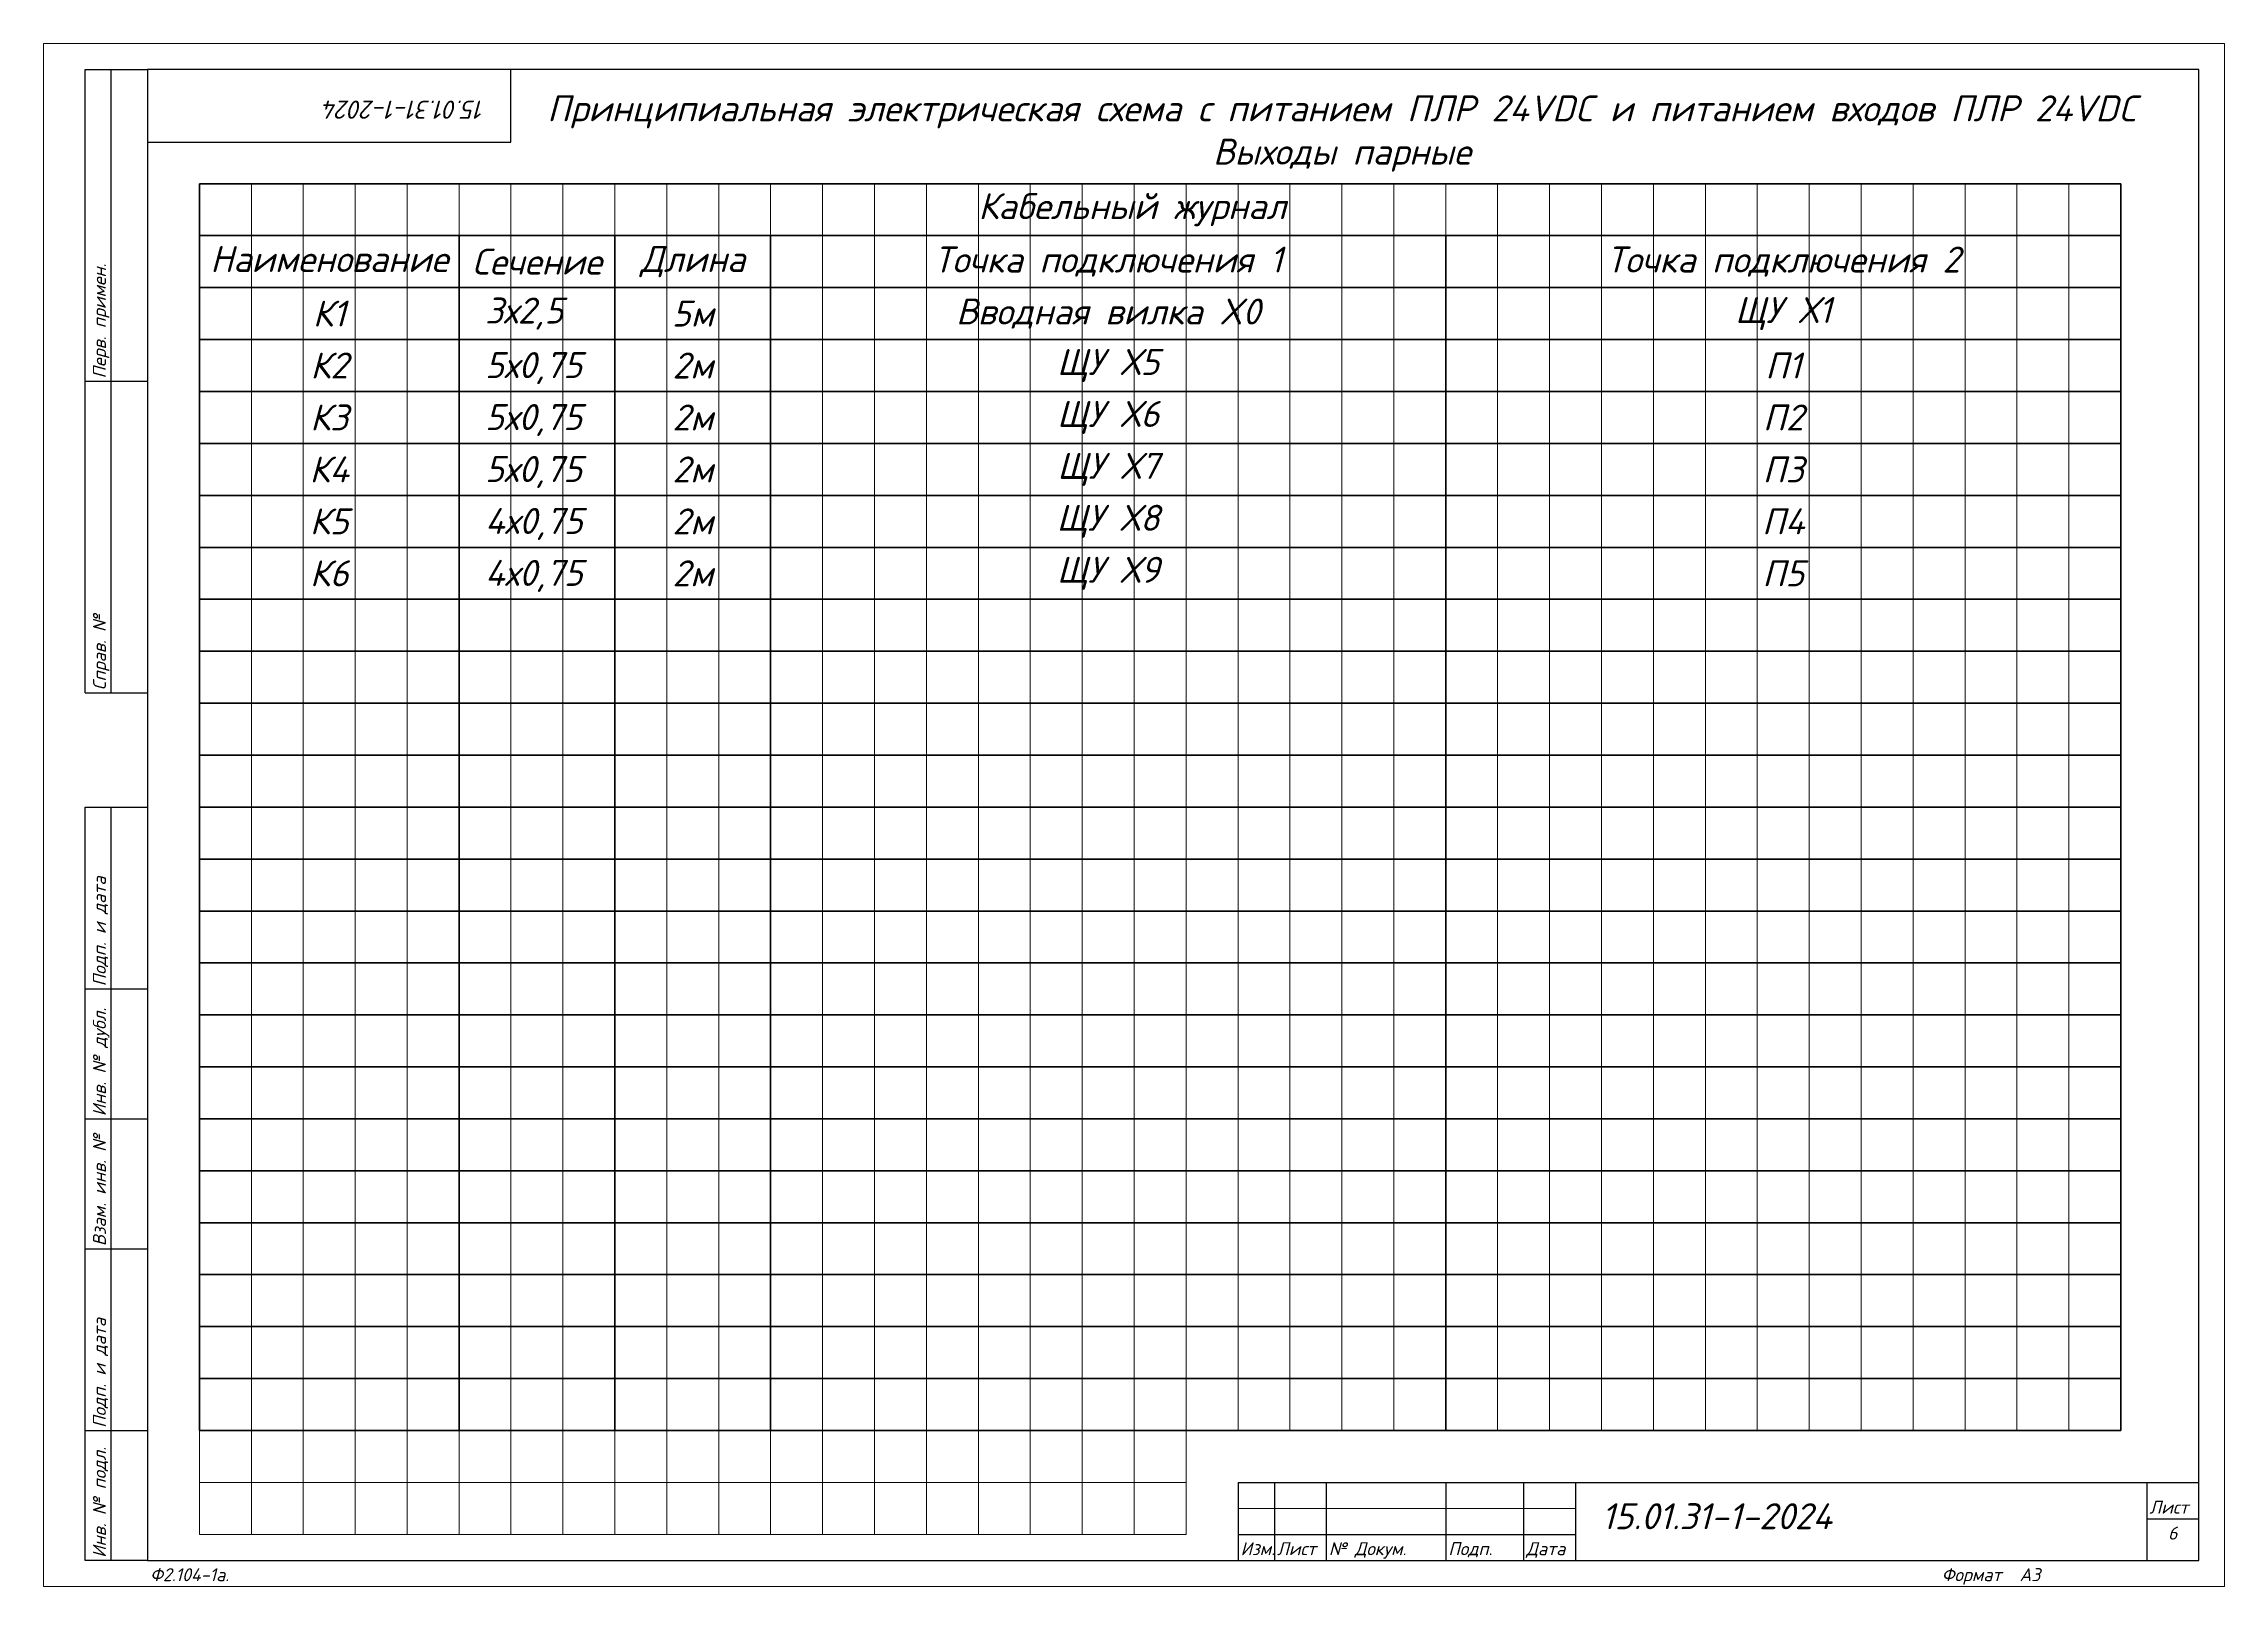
# Paper-space layout 'Эл6 (2)' of a CAD drawing. Header units: millimetres. Extents: x 0 to 420, y 0 to 297.
# The model-space entities are those that its viewports show. They can reach past a viewport. Long polylines and large blocks are cut down to what shows.
import ezdxf
from ezdxf.enums import TextEntityAlignment as Align

# ---------------------------------------------------------------- set-up
doc = ezdxf.new("R2010")
doc.units = ezdxf.units.MM
doc.layers.add('4', color=4, linetype='Continuous', lineweight=15)
doc.layers.add('Основная', color=7, linetype='Continuous', lineweight=30)
doc.layers.add('Привязки', color=2, linetype='Continuous', lineweight=0, plot=False, transparency=0.8)
doc.layers.add('рамка', color=253, linetype='Continuous', lineweight=5, transparency=0.8)
doc.styles.add('текст', font='isocpeui.ttf')

# ---------------------------------------------------------------- blocks, each defined once
blk = doc.blocks.new('*U110')
for p, q in [((8, 232), (8, 292)), ((8, 292), (20, 292)), ((13, 232), (13, 292)), ((90, 292), (90, 292)), ((90, 292), (90, 292)), ((90, 278), (90, 292)), ((90, 292), (90, 292)), ((90, 292), (90, 292)), ((90, 292), (90, 292)), ((20, 278), (90, 278)), ((8, 232), (20, 232)), ((8, 172), (8, 232)), ((13, 172), (13, 232)), ((8, 172), (20, 172)), ((8, 115), (8, 150)), ((8, 150), (20, 150)), ((13, 115), (13, 150)), ((8, 90), (8, 115)), ((8, 115), (20, 115)), ((13, 90), (13, 115)), ((8, 65), (8, 90)), ((8, 90), (20, 90)), ((13, 65), (13, 90)), ((8, 30), (8, 65)), ((8, 65), (20, 65)), ((13, 30), (13, 65)), ((8, 5), (8, 30)), ((8, 30), (20, 30)), ((13, 5), (13, 30)), ((230, 20), (415, 20)), ((230, 20), (230, 5)), ((237, 20), (237, 5)), ((247, 20), (247, 5)), ((270, 20), (270, 5)), ((285, 20), (285, 5)), ((295, 20), (295, 5)), ((405, 20), (405, 5)), ((415, 20), (415, 20)), ((415, 20), (415, 20)), ((405, 13), (415, 13)), ((230, 10), (295, 10)), ((20, 5), (8, 5)), ((230, 5), (295, 5)), ((415, 5), (415, 5)), ((415, 5), (415, 5)), ((415, 5), (415, 5)), ((415, 5), (415, 5)), ((415, 5), (415, 5)), ((415, 5), (415, 5)), ((415, 5), (415, 5))]:
    blk.add_line(p, q)
blk.add_lwpolyline([(20, 5), (415, 5), (415, 292), (20, 292)], close=True)
at = {"layer": '4'}
for p, q in [((230, 15), (295, 15)), ((415, 5), (415, 5)), ((415, 5), (415, 5)), ((415, 5), (415, 5)), ((415, 5), (415, 5)), ((415, 5), (415, 5)), ((415, 5), (415, 5)), ((415, 5), (415, 5)), ((415, 5), (415, 5)), ((415, 5), (415, 5))]:
    blk.add_line(p, q, dxfattribs=at)
at = {"layer": 'Привязки'}
blk.add_lwpolyline([(0, 0), (420, 0), (420, 297), (0, 297)], close=True, dxfattribs=at)
at = {"layer": 'рамка'}
blk.add_lwpolyline([(0, 297), (420, 297), (420, 0), (0, 0)], close=True, dxfattribs=at)
at = {"style": 'текст'}
for s, p in [('Перв. примен.', (12, 232.5)), ('Справ. №', (12, 172.5)), ('Подп. и дата', (12, 115.5)), ('Инв. № дубл.', (12, 90.5)), ('Взам. инв. №', (12, 65.5)), ('Подп. и дата', (12, 30.5)), ('Инв. № подл.', (12, 5.5))]:
    blk.add_text(s, height=2.5, rotation=90, dxfattribs=at).set_placement(p)
for s, height, p in [('Лист', 2.5, (405.5, 14)), ('Изм.', 2.5, (230.5, 6)), ('Лист', 2.5, (237.5, 6)), ('№ Докум.', 2.5, (247.5, 6)), ('Подп.', 2.5, (270.5, 6)), ('Дата', 2.5, (285.5, 6)), ('Ф2.104-1.', 0.005, (20, 4.99)), ('Разраб.', 0.0000135, (415, 5)), ('Пров.', 0.0000135, (415, 5)), ('Т.контр.', 0.0000135, (415, 5)), ('Н.контр.', 0.0000135, (415, 5)), ('Утв.', 0.0000135, (415, 5)), ('Лит.', 0.0000135, (415, 5)), ('Масса', 0.0000135, (415, 5)), ('Масштаб', 0.0000135, (415, 5)), ('Листов', 0.0000135, (415, 5)), ('Ф2.104-1а.', 2.5, (20.5, 1)), ('Формат', 2.5, (365.5, 1)), ('А3', 2.5, (380.5, 1)), ('А4', 0.025, (419.61, 0.01)), ('А2', 0.00833, (419.87, 0)), ('А1', 0.00625, (419.9, 0)), ('А0', 0.005, (419.92, 0))]:
    blk.add_text(s, height=height, dxfattribs=at).set_placement(p)
for tag, p, height in [('12', (90, 292), 0.00000373), ('13', (90, 292), 0.00000373), ('27', (90, 292), 0.00000522), ('29', (105, 249), 3.5), ('ИЗМ2', (230.5, 16), 2.5), ('ЛИСТИЗМ2', (237.5, 16), 2.5), ('№ДОКУМИЗМ2', (247.5, 16), 2.5), ('28', (415, 20), 0.0000438), ('ИЗМ1', (230.5, 11), 2.5), ('ЛИСТИЗМ1', (237.5, 11), 2.5), ('№ДОКУМИЗМ1', (247.5, 11), 2.5), ('ПОДПИЗМ1', (270.5, 11), 2.5), ('ДАТАИЗМ1', (285.5, 11), 2.5), ('ДАТАНКОНТР', (285.5, 11), 2.5), ('ОБОЗНАЧЕНИЕ', (300, 11), 5), ('ДАТАУТВ', (285.5, 6), 2.5), ('РАЗРАБ', (415, 5), 0.0000135), ('ЛИСТОВ', (415, 5), 0.0000135), ('ПРОВ', (415, 5), 0.0000135), ('ТКОНТР', (415, 5), 0.0000135), ('НКОНТР', (415, 5), 0.0000135), ('УТВ', (415, 5), 0.0000135), ('10', (415, 5), 0.0000135), ('11', (415, 5), 0.0000135), ('ПОДПИЗМ2', (415, 5), 0.0000135), ('ДАТАИЗМ2', (415, 5), 0.0000135), ('ИЗМ3', (415, 5), 0.0000135), ('ЛИСТИЗМ3', (415, 5), 0.0000135), ('№ДОКУМИЗМ3', (415, 5), 0.0000135), ('ПОДПИЗМ3', (415, 5), 0.0000135), ('ДАТАИЗМ3', (415, 5), 0.0000135), ('ИЗМ4', (415, 5), 0.0000135), ('ЛИСТИЗМ4', (415, 5), 0.0000135), ('№ДОКУМИЗМ4', (415, 5), 0.0000135), ('ПОДПИЗМ4', (415, 5), 0.0000135), ('ДАТАИЗМ4', (415, 5), 0.0000135), ('ДАТАРАЗРАБ', (415, 5), 0.0000135), ('ДАТАПРОВ', (415, 5), 0.0000135), ('ДАТАТКОНТР', (415, 5), 0.0000135)]:
    blk.add_attdef(tag, p, '', height=height, dxfattribs=at)
for tag, p, height, rotation in [('ОБОЗНАЧЕНИЕ-ВЕРХ', (85, 286), 3.5, 180), ('ПРИМЕНЯЕМОСТЬ', (19, 232.5), 2.5, 90), ('СПРАВ№', (19, 172.5), 2.5, 90), ('ДАТАУЧЁТАДУБЛ', (19, 115.5), 2.5, 90), ('ИНВ№ДУБЛ', (19, 90.5), 2.5, 90), ('ВЗАМИНВ№', (19, 65.5), 2.5, 90), ('ДАТАУЧЁТА', (19, 30.5), 2.5, 90), ('ИНВ№ПОДЛ', (19, 5.5), 2.5, 90)]:
    blk.add_attdef(tag, p, '', height=height, rotation=rotation, dxfattribs=at)
blk.add_attdef('30', text='', height=5, dxfattribs=at).set_placement((355, 34), align=Align.MIDDLE)
for tag, height, p in [('ЛИСТ', 2.5, (410, 9)), ('НАИМЕНОВАНИЕ1', 0.000027, (415, 5)), ('НАИМЕНОВАНИЕ2', 0.0000189, (415, 5)), ('НАИМЕНОВАНИЕ3', 0.0000189, (415, 5)), ('НАИМЕНОВАНИЕ4', 0.0000135, (415, 5)), ('МАССА', 0.0000189, (415, 5)), ('МАСШТАБ', 0.0000189, (415, 5)), ('МАТЕРИАЛ1', 0.0000135, (415, 5)), ('МАТЕРИАЛ2', 0.0000135, (415, 5)), ('МАТЕРИАЛ3', 0.0000135, (415, 5)), ('ПРЕДПРИЯТИЕ1', 0.0000189, (415, 5)), ('ПРЕДПРИЯТИЕ2', 0.0000189, (415, 5)), ('ПРЕДПРИЯТИЕ3', 0.0000189, (415, 5))]:
    blk.add_attdef(tag, text='', height=height, dxfattribs=at).set_placement(p, align=Align.CENTER)
for tag in ['ЛИТЕРА', 'ЛИТЕРА2', 'ЛИТЕРА3']:
    blk.add_attdef(tag, text='', height=0.0000135, dxfattribs=at).set_placement((415, 5), align=Align.RIGHT)
for tag in ['ИНДЕКС', 'ИНДЕКС2', 'ИНДЕКС3']:
    blk.add_attdef(tag, text='', height=0.0000135, dxfattribs=at).set_placement((415, 5), align=Align.TOP_LEFT)
blk = doc.blocks.new('*U109')
for p, q in [((8, 232), (8, 292)), ((8, 292), (20, 292)), ((13, 232), (13, 292)), ((90, 292), (90, 292)), ((90, 292), (90, 292)), ((90, 278), (90, 292)), ((90, 292), (90, 292)), ((90, 292), (90, 292)), ((90, 292), (90, 292)), ((20, 278), (90, 278)), ((8, 232), (20, 232)), ((8, 172), (8, 232)), ((13, 172), (13, 232)), ((8, 172), (20, 172)), ((8, 115), (8, 150)), ((8, 150), (20, 150)), ((13, 115), (13, 150)), ((8, 90), (8, 115)), ((8, 115), (20, 115)), ((13, 90), (13, 115)), ((8, 65), (8, 90)), ((8, 90), (20, 90)), ((13, 65), (13, 90)), ((8, 30), (8, 65)), ((8, 65), (20, 65)), ((13, 30), (13, 65)), ((230, 60), (415, 60)), ((230, 60), (230, 5)), ((237, 60), (237, 35)), ((247, 60), (247, 5)), ((270, 60), (270, 5)), ((285, 60), (285, 5)), ((295, 60), (295, 5)), ((415, 60), (415, 60)), ((415, 60), (415, 60)), ((295, 45), (415, 45)), ((365, 45), (365, 20)), ((380, 45), (380, 25)), ((397, 45), (397, 25)), ((230, 40), (295, 40)), ((365, 40), (415, 40)), ((230, 35), (295, 35)), ((8, 5), (8, 30)), ((8, 30), (20, 30)), ((13, 5), (13, 30)), ((365, 25), (415, 25)), ((385, 25), (385, 20)), ((295, 20), (415, 20)), ((365, 20), (365, 5)), ((20, 5), (8, 5))]:
    blk.add_line(p, q)
blk.add_lwpolyline([(20, 5), (415, 5), (415, 292), (20, 292)], close=True)
at = {"layer": '4'}
for p, q in [((230, 55), (295, 55)), ((230, 50), (295, 50)), ((230, 45), (295, 45)), ((370, 40), (370, 25)), ((375, 40), (375, 25)), ((230, 30), (295, 30)), ((230, 25), (295, 25)), ((230, 20), (295, 20)), ((230, 15), (295, 15)), ((230, 10), (295, 10))]:
    blk.add_line(p, q, dxfattribs=at)
at = {"layer": 'Привязки'}
blk.add_lwpolyline([(0, 0), (420, 0), (420, 297), (0, 297)], close=True, dxfattribs=at)
at = {"layer": 'рамка'}
blk.add_lwpolyline([(0, 297), (420, 297), (420, 0), (0, 0)], close=True, dxfattribs=at)
at = {"style": 'текст'}
for s, p in [('Перв. примен.', (12, 232.5)), ('Справ. №', (12, 172.5)), ('Подп. и дата', (12, 115.5)), ('Инв. № дубл.', (12, 90.5)), ('Взам. инв. №', (12, 65.5)), ('Подп. и дата', (12, 30.5)), ('Инв. № подл.', (12, 5.5))]:
    blk.add_text(s, height=2.5, rotation=90, dxfattribs=at).set_placement(p)
for s, height, p in [('Лит.', 2.5, (365.5, 41)), ('Масса', 2.5, (380.5, 41)), ('Масштаб', 2.5, (397.5, 41)), ('Изм.', 2.5, (230.5, 36)), ('Лист', 2.5, (237.5, 36)), ('№ Докум.', 2.5, (247.5, 36)), ('Подп.', 2.5, (270.5, 36)), ('Дата', 2.5, (285.5, 36)), ('Разраб.', 2.5, (230.5, 31)), ('Пров.', 2.5, (230.5, 26)), ('Т.контр.', 2.5, (230.5, 21)), ('Лист', 2.5, (365.5, 21)), ('Листов', 2.5, (385.5, 21)), ('Н.контр.', 2.5, (230.5, 11)), ('Утв.', 2.5, (230.5, 6)), ('Ф2.104-1а.', 0.005, (20, 4.99)), ('Ф2.104-1.', 2.5, (20.5, 1)), ('Формат', 2.5, (365.5, 1)), ('А3', 2.5, (380.5, 1)), ('А4', 0.025, (419.61, 0.01)), ('А2', 0.00833, (419.87, 0)), ('А1', 0.00625, (419.9, 0)), ('А0', 0.005, (419.92, 0))]:
    blk.add_text(s, height=height, dxfattribs=at).set_placement(p)
for tag, p, height in [('12', (90, 292), 0.00000373), ('13', (90, 292), 0.00000373), ('27', (90, 292), 0.00000522), ('29', (105, 279), 3.5), ('28', (415, 60), 0.0000438), ('ИЗМ4', (230.5, 56), 2.5), ('ЛИСТИЗМ4', (237.5, 56), 2.5), ('№ДОКУМИЗМ4', (247.5, 56), 2.5), ('ПОДПИЗМ4', (270.5, 56), 2.5), ('ДАТАИЗМ4', (285.5, 56), 2.5), ('ОБОЗНАЧЕНИЕ', (300, 51), 5), ('ИЗМ3', (230.5, 51), 2.5), ('ЛИСТИЗМ3', (237.5, 51), 2.5), ('№ДОКУМИЗМ3', (247.5, 51), 2.5), ('ПОДПИЗМ3', (270.5, 51), 2.5), ('ДАТАИЗМ3', (285.5, 51), 2.5), ('ИЗМ2', (230.5, 46), 2.5), ('ЛИСТИЗМ2', (237.5, 46), 2.5), ('№ДОКУМИЗМ2', (247.5, 46), 2.5), ('ПОДПИЗМ2', (270.5, 46), 2.5), ('ДАТАИЗМ2', (285.5, 46), 2.5), ('ИЗМ1', (230.5, 41), 2.5), ('ЛИСТИЗМ1', (237.5, 41), 2.5), ('№ДОКУМИЗМ1', (247.5, 41), 2.5), ('ПОДПИЗМ1', (270.5, 41), 2.5), ('ДАТАИЗМ1', (285.5, 41), 2.5), ('РАЗРАБ', (247.5, 31), 2.5), ('ДАТАРАЗРАБ', (285.5, 31), 2.5), ('ПРОВ', (247.5, 26), 2.5), ('ДАТАПРОВ', (285.5, 26), 2.5), ('ТКОНТР', (247.5, 21), 2.5), ('ДАТАТКОНТР', (285.5, 21), 2.5), ('ЛИСТОВ', (400.5, 21), 2.5), ('10', (230.5, 16), 2.5), ('11', (247.5, 16), 2.5), ('НКОНТР', (247.5, 11), 2.5), ('ДАТАНКОНТР', (285.5, 11), 2.5), ('УТВ', (247.5, 6), 2.5), ('ДАТАУТВ', (285.5, 6), 2.5)]:
    blk.add_attdef(tag, p, '', height=height, dxfattribs=at)
for tag, p, height, rotation in [('ОБОЗНАЧЕНИЕ-ВЕРХ', (85, 286), 3.5, 180), ('ПРИМЕНЯЕМОСТЬ', (19, 232.5), 2.5, 90), ('СПРАВ№', (19, 172.5), 2.5, 90), ('ДАТАУЧЁТАДУБЛ', (19, 115.5), 2.5, 90), ('ИНВ№ДУБЛ', (19, 90.5), 2.5, 90), ('ВЗАМИНВ№', (19, 65.5), 2.5, 90), ('ДАТАУЧЁТА', (19, 30.5), 2.5, 90), ('ИНВ№ПОДЛ', (19, 5.5), 2.5, 90)]:
    blk.add_attdef(tag, p, '', height=height, rotation=rotation, dxfattribs=at)
blk.add_attdef('30', text='', height=5, dxfattribs=at).set_placement((355, 64), align=Align.MIDDLE)
for tag, height, p in [('НАИМЕНОВАНИЕ1', 5, (330, 36)), ('НАИМЕНОВАНИЕ2', 3.5, (330, 31)), ('МАССА', 3.5, (388.5, 31)), ('МАСШТАБ', 3.5, (406, 31)), ('НАИМЕНОВАНИЕ3', 3.5, (330, 26)), ('НАИМЕНОВАНИЕ4', 2.5, (330, 21)), ('ЛИСТ', 2.5, (380.5, 21)), ('МАТЕРИАЛ1', 2.5, (330, 16)), ('ПРЕДПРИЯТИЕ1', 3.5, (390, 16)), ('МАТЕРИАЛ2', 2.5, (330, 11)), ('ПРЕДПРИЯТИЕ2', 3.5, (390, 11)), ('МАТЕРИАЛ3', 2.5, (330, 6)), ('ПРЕДПРИЯТИЕ3', 3.5, (390.02, 6))]:
    blk.add_attdef(tag, text='', height=height, dxfattribs=at).set_placement(p, align=Align.CENTER)
for tag, p in [('ЛИТЕРА', (367.5, 31)), ('ЛИТЕРА2', (372.5, 31)), ('ЛИТЕРА3', (377.5, 31))]:
    blk.add_attdef(tag, text='', height=2.5, dxfattribs=at).set_placement(p, align=Align.RIGHT)
for tag, p in [('ИНДЕКС', (367.5, 31)), ('ИНДЕКС2', (372.5, 31)), ('ИНДЕКС3', (377.5, 31))]:
    blk.add_attdef(tag, text='', height=2.5, dxfattribs=at).set_placement(p, align=Align.TOP_LEFT)

msp = doc.modelspace()

# ---------------------------------------------------------------- linework, layer by layer
at = {"layer": 'Основная'}
for p, q in [((10550, 570), (10920, 570)), ((10550, 560), (10550, 570)), ((10920, 570), (10920, 560)), ((10920, 560), (10550, 560)), ((10550, 560), (10550, 330)), ((10600, 560), (10600, 330)), ((10630, 560), (10630, 330)), ((10660, 560), (10660, 330)), ((10790, 560), (10790, 550)), ((10920, 330), (10920, 560)), ((10550, 550), (10920, 550)), ((10790, 550), (10790, 330)), ((10550, 540), (10920, 540)), ((10550, 530), (10920, 530)), ((10550, 520), (10920, 520)), ((10550, 510), (10920, 510)), ((10550, 500), (10920, 500)), ((10550, 490), (10920, 490)), ((10550, 480), (10920, 480)), ((10550, 470), (10920, 470)), ((10550, 460), (10920, 460)), ((10550, 450), (10920, 450)), ((10550, 440), (10920, 440)), ((10550, 430), (10920, 430)), ((10550, 420), (10920, 420)), ((10550, 410), (10920, 410)), ((10550, 400), (10920, 400)), ((10550, 390), (10920, 390)), ((10550, 380), (10920, 380)), ((10550, 370), (10920, 370)), ((10550, 360), (10920, 360)), ((10550, 350), (10920, 350)), ((10550, 340), (10920, 340)), ((10550, 330), (10920, 330))]:
    msp.add_line(p, q, dxfattribs=at)
at = {"layer": 'Привязки'}
for p, q in [((10550, 570), (10920, 570)), ((10550, 310), (10550, 570)), ((10560, 570), (10560, 310)), ((10570, 570), (10570, 310)), ((10580, 570), (10580, 310)), ((10590, 570), (10590, 310)), ((10600, 570), (10600, 310)), ((10610, 570), (10610, 310)), ((10620, 570), (10620, 310)), ((10630, 570), (10630, 310)), ((10640, 570), (10640, 310)), ((10650, 570), (10650, 310)), ((10660, 570), (10660, 310)), ((10670, 570), (10670, 310)), ((10680, 570), (10680, 310)), ((10690, 570), (10690, 310)), ((10700, 570), (10700, 310)), ((10710, 570), (10710, 310)), ((10720, 570), (10720, 310)), ((10730, 570), (10730, 310)), ((10740, 570), (10740, 330)), ((10750, 570), (10750, 330)), ((10760, 570), (10760, 330)), ((10770, 570), (10770, 330)), ((10780, 570), (10780, 330)), ((10790, 570), (10790, 330)), ((10800, 570), (10800, 330)), ((10810, 570), (10810, 330)), ((10820, 570), (10820, 330)), ((10830, 570), (10830, 330)), ((10840, 570), (10840, 330)), ((10850, 570), (10850, 330)), ((10860, 570), (10860, 330)), ((10870, 570), (10870, 330)), ((10880, 570), (10880, 330)), ((10890, 570), (10890, 330)), ((10900, 570), (10900, 330)), ((10910, 570), (10910, 330)), ((10920, 570), (10920, 330)), ((10550, 560), (10920, 560)), ((10550, 550), (10920, 550)), ((10550, 540), (10920, 540)), ((10550, 530), (10920, 530)), ((10550, 520), (10920, 520)), ((10550, 510), (10920, 510)), ((10550, 500), (10920, 500)), ((10550, 490), (10920, 490)), ((10550, 480), (10920, 480)), ((10550, 470), (10920, 470)), ((10550, 460), (10920, 460)), ((10550, 450), (10920, 450)), ((10550, 440), (10920, 440)), ((10550, 430), (10920, 430)), ((10550, 420), (10920, 420)), ((10550, 410), (10920, 410)), ((10550, 400), (10920, 400)), ((10550, 390), (10920, 390)), ((10550, 380), (10920, 380)), ((10550, 370), (10920, 370)), ((10550, 360), (10920, 360)), ((10550, 350), (10920, 350)), ((10550, 340), (10920, 340)), ((10550, 330), (10740, 330)), ((10920, 330), (10740, 330)), ((10740, 330), (10740, 310)), ((10550, 320), (10740, 320)), ((10740, 310), (10550, 310))]:
    msp.add_line(p, q, dxfattribs=at)

# ---------------------------------------------------------------- block references
ref = msp.add_blockref('*U110', (10100, 300))
ref.add_attrib('ОБОЗНАЧЕНИЕ', '15.01.31-1-2024', (10400, 311), dxfattribs={"height": 5, "style": 'текст'})
ref.add_attrib('ОБОЗНАЧЕНИЕ-ВЕРХ', '15.01.31-1-2024', (10185, 586), dxfattribs={"height": 3.5, "rotation": 180, "style": 'текст'})
ref.add_attrib('НАИМЕНОВАНИЕ1', 'Система', dxfattribs={"height": 0.0000189, "style": 'текст'}).set_placement((10514.99954, 305.00017), align=Align.CENTER)
ref.add_attrib('НАИМЕНОВАНИЕ2', 'автоматического управления', dxfattribs={"height": 0.0000189, "style": 'текст'}).set_placement((10514.99954, 305.00014), align=Align.CENTER)
ref.add_attrib('НАИМЕНОВАНИЕ3', 'уровнем', dxfattribs={"height": 0.0000189, "style": 'текст'}).set_placement((10514.99954, 305.00011), align=Align.CENTER)
ref.add_attrib('РАЗРАБ', 'Соловьев И. П.', (10514.99909, 305.00014), dxfattribs={"height": 0.0000108, "style": 'текст'})
ref.add_attrib('ЛИСТОВ', '3', (10514.99992, 305.00009), dxfattribs={"height": 0.0000135, "style": 'текст'})
ref.add_attrib('ЛИСТ', '5', dxfattribs={"height": 2.5, "style": 'текст'}).set_placement((10510, 309), align=Align.CENTER)
ref.add_attrib('МАТЕРИАЛ2', 'Принципиальная электрическая схема', dxfattribs={"height": 0.0000135, "style": 'текст'}).set_placement((10514.99954, 305.00003), align=Align.CENTER)
ref.add_attrib('ПРЕДПРИЯТИЕ1', 'ФГБОУ ДПО "Институт', dxfattribs={"height": 0.0000108, "style": 'текст'}).set_placement((10514.99986, 305.00006), align=Align.CENTER)
ref.add_attrib('ПРЕДПРИЯТИЕ2', 'развития профессионального', dxfattribs={"height": 0.0000108, "style": 'текст'}).set_placement((10514.99986, 305.00003), align=Align.CENTER)
ref.add_attrib('ПРЕДПРИЯТИЕ3', 'образования"', dxfattribs={"height": 0.0000108, "style": 'текст'}).set_placement((10514.99986, 305.00001), align=Align.CENTER)
ref = msp.add_blockref('*U110', (10520, 300))
ref.add_attrib('ОБОЗНАЧЕНИЕ', '15.01.31-1-2024', (10820, 311), dxfattribs={"height": 5, "style": 'текст'})
ref.add_attrib('ОБОЗНАЧЕНИЕ-ВЕРХ', '15.01.31-1-2024', (10605, 586), dxfattribs={"height": 3.5, "rotation": 180, "style": 'текст'})
ref.add_attrib('НАИМЕНОВАНИЕ1', 'Система', dxfattribs={"height": 0.0000189, "style": 'текст'}).set_placement((10934.99954, 305.00017), align=Align.CENTER)
ref.add_attrib('НАИМЕНОВАНИЕ2', 'автоматического управления', dxfattribs={"height": 0.0000189, "style": 'текст'}).set_placement((10934.99954, 305.00014), align=Align.CENTER)
ref.add_attrib('НАИМЕНОВАНИЕ3', 'уровнем', dxfattribs={"height": 0.0000189, "style": 'текст'}).set_placement((10934.99954, 305.00011), align=Align.CENTER)
ref.add_attrib('РАЗРАБ', 'Соловьев И. П.', (10934.99909, 305.00014), dxfattribs={"height": 0.0000108, "style": 'текст'})
ref.add_attrib('ЛИСТОВ', '3', (10934.99992, 305.00009), dxfattribs={"height": 0.0000135, "style": 'текст'})
ref.add_attrib('ЛИСТ', '6', dxfattribs={"height": 2.5, "style": 'текст'}).set_placement((10930, 309), align=Align.CENTER)
ref.add_attrib('МАТЕРИАЛ2', 'Принципиальная электрическая схема', dxfattribs={"height": 0.0000135, "style": 'текст'}).set_placement((10934.99954, 305.00003), align=Align.CENTER)
ref.add_attrib('ПРЕДПРИЯТИЕ1', 'ФГБОУ ДПО "Институт', dxfattribs={"height": 0.0000108, "style": 'текст'}).set_placement((10934.99986, 305.00006), align=Align.CENTER)
ref.add_attrib('ПРЕДПРИЯТИЕ2', 'развития профессионального', dxfattribs={"height": 0.0000108, "style": 'текст'}).set_placement((10934.99986, 305.00003), align=Align.CENTER)
ref.add_attrib('ПРЕДПРИЯТИЕ3', 'образования"', dxfattribs={"height": 0.0000108, "style": 'текст'}).set_placement((10934.99986, 305.00001), align=Align.CENTER)
ref = msp.add_blockref('*U109', (10940, 300))
ref.add_attrib('ОБОЗНАЧЕНИЕ', '15.01.31-1-2024', (11240, 351), dxfattribs={"height": 5, "style": 'текст'})
ref.add_attrib('ОБОЗНАЧЕНИЕ-ВЕРХ', '15.01.31-1-2024', (11025, 586), dxfattribs={"height": 3.5, "rotation": 180, "style": 'текст'})
ref.add_attrib('НАИМЕНОВАНИЕ1', 'Система', dxfattribs={"height": 3.5, "style": 'текст'}).set_placement((11270, 336), align=Align.CENTER)
ref.add_attrib('НАИМЕНОВАНИЕ2', 'автоматического управления', dxfattribs={"height": 3.5, "style": 'текст'}).set_placement((11270, 331), align=Align.CENTER)
ref.add_attrib('НАИМЕНОВАНИЕ3', 'уровнем', dxfattribs={"height": 3.5, "style": 'текст'}).set_placement((11270, 326), align=Align.CENTER)
ref.add_attrib('РАЗРАБ', 'Соловьев И. П.', (11187.5, 331), dxfattribs={"height": 2, "style": 'текст'})
ref.add_attrib('ЛИСТОВ', '6', (11340.5, 321), dxfattribs={"height": 2.5, "style": 'текст'})
ref.add_attrib('ЛИСТ', '1', dxfattribs={"height": 2.5, "style": 'текст'}).set_placement((11320.5, 321), align=Align.CENTER)
ref.add_attrib('МАТЕРИАЛ2', 'Принципиальная электрическая схема', dxfattribs={"height": 2.5, "style": 'текст'}).set_placement((11270, 311), align=Align.CENTER)
ref.add_attrib('ПРЕДПРИЯТИЕ1', 'ФГБОУ ДПО "Институт', dxfattribs={"height": 2, "style": 'текст'}).set_placement((11330, 316), align=Align.CENTER)
ref.add_attrib('ПРЕДПРИЯТИЕ2', 'развития профессионального', dxfattribs={"height": 2, "style": 'текст'}).set_placement((11330, 311), align=Align.CENTER)
ref.add_attrib('ПРЕДПРИЯТИЕ3', 'образования"', dxfattribs={"height": 2, "style": 'текст'}).set_placement((11330.02045, 306), align=Align.CENTER)
ref = msp.add_blockref('*U110', (10100, 3))
ref.add_attrib('ОБОЗНАЧЕНИЕ', '15.01.31-1-2024', (10400, 14), dxfattribs={"height": 5, "style": 'текст'})
ref.add_attrib('ОБОЗНАЧЕНИЕ-ВЕРХ', '15.01.31-1-2024', (10185, 289), dxfattribs={"height": 3.5, "rotation": 180, "style": 'текст'})
ref.add_attrib('НАИМЕНОВАНИЕ1', 'Система', dxfattribs={"height": 0.0000189, "style": 'текст'}).set_placement((10514.99954, 8.00017), align=Align.CENTER)
ref.add_attrib('НАИМЕНОВАНИЕ2', 'автоматического управления', dxfattribs={"height": 0.0000189, "style": 'текст'}).set_placement((10514.99954, 8.00014), align=Align.CENTER)
ref.add_attrib('НАИМЕНОВАНИЕ3', 'уровнем', dxfattribs={"height": 0.0000189, "style": 'текст'}).set_placement((10514.99954, 8.00011), align=Align.CENTER)
ref.add_attrib('РАЗРАБ', 'Соловьев И. П.', (10514.99909, 8.00014), dxfattribs={"height": 0.0000108, "style": 'текст'})
ref.add_attrib('ЛИСТОВ', '3', (10514.99992, 8.00009), dxfattribs={"height": 0.0000135, "style": 'текст'})
ref.add_attrib('ЛИСТ', '5', dxfattribs={"height": 2.5, "style": 'текст'}).set_placement((10510, 12), align=Align.CENTER)
ref.add_attrib('МАТЕРИАЛ2', 'Принципиальная электрическая схема', dxfattribs={"height": 0.0000135, "style": 'текст'}).set_placement((10514.99954, 8.00003), align=Align.CENTER)
ref.add_attrib('ПРЕДПРИЯТИЕ1', 'ФГБОУ ДПО "Институт', dxfattribs={"height": 0.0000108, "style": 'текст'}).set_placement((10514.99986, 8.00006), align=Align.CENTER)
ref.add_attrib('ПРЕДПРИЯТИЕ2', 'развития профессионального', dxfattribs={"height": 0.0000108, "style": 'текст'}).set_placement((10514.99986, 8.00003), align=Align.CENTER)
ref.add_attrib('ПРЕДПРИЯТИЕ3', 'образования"', dxfattribs={"height": 0.0000108, "style": 'текст'}).set_placement((10514.99986, 8.00001), align=Align.CENTER)
ref = msp.add_blockref('*U110', (10520, 3))
ref.add_attrib('ОБОЗНАЧЕНИЕ', '15.01.31-1-2024', (10820, 14), dxfattribs={"height": 5, "style": 'текст'})
ref.add_attrib('ОБОЗНАЧЕНИЕ-ВЕРХ', '15.01.31-1-2024', (10605, 289), dxfattribs={"height": 3.5, "rotation": 180, "style": 'текст'})
ref.add_attrib('НАИМЕНОВАНИЕ1', 'Система', dxfattribs={"height": 0.0000189, "style": 'текст'}).set_placement((10934.99954, 8.00017), align=Align.CENTER)
ref.add_attrib('НАИМЕНОВАНИЕ2', 'автоматического управления', dxfattribs={"height": 0.0000189, "style": 'текст'}).set_placement((10934.99954, 8.00014), align=Align.CENTER)
ref.add_attrib('НАИМЕНОВАНИЕ3', 'уровнем', dxfattribs={"height": 0.0000189, "style": 'текст'}).set_placement((10934.99954, 8.00011), align=Align.CENTER)
ref.add_attrib('РАЗРАБ', 'Соловьев И. П.', (10934.99909, 8.00014), dxfattribs={"height": 0.0000108, "style": 'текст'})
ref.add_attrib('ЛИСТОВ', '3', (10934.99992, 8.00009), dxfattribs={"height": 0.0000135, "style": 'текст'})
ref.add_attrib('ЛИСТ', '6', dxfattribs={"height": 2.5, "style": 'текст'}).set_placement((10930, 12), align=Align.CENTER)
ref.add_attrib('МАТЕРИАЛ2', 'Принципиальная электрическая схема', dxfattribs={"height": 0.0000135, "style": 'текст'}).set_placement((10934.99954, 8.00003), align=Align.CENTER)
ref.add_attrib('ПРЕДПРИЯТИЕ1', 'ФГБОУ ДПО "Институт', dxfattribs={"height": 0.0000108, "style": 'текст'}).set_placement((10934.99986, 8.00006), align=Align.CENTER)
ref.add_attrib('ПРЕДПРИЯТИЕ2', 'развития профессионального', dxfattribs={"height": 0.0000108, "style": 'текст'}).set_placement((10934.99986, 8.00003), align=Align.CENTER)
ref.add_attrib('ПРЕДПРИЯТИЕ3', 'образования"', dxfattribs={"height": 0.0000108, "style": 'текст'}).set_placement((10934.99986, 8.00001), align=Align.CENTER)
ref = msp.add_blockref('*U109', (10940, 3))
ref.add_attrib('ОБОЗНАЧЕНИЕ', '15.01.31-1-2024', (11240, 54), dxfattribs={"height": 5, "style": 'текст'})
ref.add_attrib('ОБОЗНАЧЕНИЕ-ВЕРХ', '15.01.31-1-2024', (11025, 289), dxfattribs={"height": 3.5, "rotation": 180, "style": 'текст'})
ref.add_attrib('НАИМЕНОВАНИЕ1', 'Система', dxfattribs={"height": 3.5, "style": 'текст'}).set_placement((11270, 39), align=Align.CENTER)
ref.add_attrib('НАИМЕНОВАНИЕ2', 'автоматического управления', dxfattribs={"height": 3.5, "style": 'текст'}).set_placement((11270, 34), align=Align.CENTER)
ref.add_attrib('НАИМЕНОВАНИЕ3', 'уровнем', dxfattribs={"height": 3.5, "style": 'текст'}).set_placement((11270, 29), align=Align.CENTER)
ref.add_attrib('РАЗРАБ', 'Соловьев И. П.', (11187.5, 34), dxfattribs={"height": 2, "style": 'текст'})
ref.add_attrib('ЛИСТОВ', '6', (11340.5, 24), dxfattribs={"height": 2.5, "style": 'текст'})
ref.add_attrib('ЛИСТ', '1', dxfattribs={"height": 2.5, "style": 'текст'}).set_placement((11320.5, 24), align=Align.CENTER)
ref.add_attrib('МАТЕРИАЛ2', 'Принципиальная электрическая схема', dxfattribs={"height": 2.5, "style": 'текст'}).set_placement((11270, 14), align=Align.CENTER)
ref.add_attrib('ПРЕДПРИЯТИЕ1', 'ФГБОУ ДПО "Институт', dxfattribs={"height": 2, "style": 'текст'}).set_placement((11330, 19), align=Align.CENTER)
ref.add_attrib('ПРЕДПРИЯТИЕ2', 'развития профессионального', dxfattribs={"height": 2, "style": 'текст'}).set_placement((11330, 14), align=Align.CENTER)
ref.add_attrib('ПРЕДПРИЯТИЕ3', 'образования"', dxfattribs={"height": 2, "style": 'текст'}).set_placement((11330.02045, 9), align=Align.CENTER)

# ---------------------------------------------------------------- texts
at = {"layer": 'Основная', "char_height": 5, "style": 'текст'}
for s, width, gutter_width, heights, insert, attachment_point in [('Принципиальная электрическая схема с питанием ПЛР 24VDC и питанием входов ПЛР 24VDC\\PВыходы парные', 333.9398066, 200, [15.99579], (10770.0001, 586.99998), 2), ('Кабельный журнал', 61.6342055, 200, [9.9986], (10700, 565), 4), ('Наименование', 23, 200, [9.9986], (10575, 555.5), 5), ('Сечение', 23, 200, [9.9986], (10615, 555), 5), ('Длина', 23, 200, [9.9986], (10645, 555), 5), ('Точка подключения 1', 125.709665, 199.79134, [6.98908], (10725, 555), 5), ('Точка подключения 2', 125.709665, 199.79134, [6.98908], (10855, 555), 5), ('К1', 23, 200, [9.9986], (10575, 545), 5), ('3х2,5', 23, 200, [9.9986], (10605, 545), 4), ('5м', 23, 200, [9.9986], (10645, 545), 5), ('Вводная вилка X0', 125.709665, 199.79134, [6.98908], (10725, 545), 5), ('ЩУ Х1', 125.709665, 199.79134, [6.98908], (10855, 545), 5), ('5х0,75', 23, 200, [9.9986], (10605, 534.5), 4), ('ЩУ Х5', 125.709665, 199.79134, [6.98908], (10725, 535), 5), ('П1', 125.709665, 199.79134, [6.98908], (10855, 535), 5), ('К2', 23, 200, [9.9986], (10575, 535), 5), ('2м', 23, 200, [9.9986], (10645, 535), 5), ('К3', 23, 200, [9.9986], (10575, 525), 5), ('5х0,75', 29.4956206, 200, [13.36511], (10605, 524.5), 4), ('2м', 23, 200, [9.9986], (10645, 525), 5), ('ЩУ Х6', 125.709665, 199.79134, [6.98908], (10725, 525), 5), ('П2', 125.709665, 199.79134, [6.98908], (10855, 525), 5), ('К4', 23, 200, [9.9986], (10575, 515), 5), ('5х0,75', 29.5088066, 200, [13.8539], (10605, 514.5), 4), ('2м', 23, 200, [9.9986], (10645, 515), 5), ('ЩУ Х7', 125.709665, 199.79134, [6.98908], (10725, 515), 5), ('П3', 125.709665, 199.79134, [6.98908], (10855, 515), 5), ('ЩУ Х8', 125.709665, 199.79134, [6.98908], (10725, 505), 5), ('К5', 23, 200, [9.9986], (10575, 505), 5), ('4х0,75', 23, 200, [9.9986], (10605, 504.5), 4), ('2м', 23, 200, [9.9986], (10645, 505), 5), ('П4', 125.709665, 199.79134, [6.98908], (10855, 505), 5), ('К6', 23, 200, [9.9986], (10575, 495), 5), ('4х0,75', 23, 200, [9.9986], (10605, 494.5), 4), ('2м', 23, 200, [9.9986], (10645, 495), 5), ('ЩУ Х9', 125.709665, 199.79134, [6.98908], (10725, 495), 5), ('П5', 125.709665, 199.79134, [6.98908], (10855, 495), 5)]:
    msp.add_mtext_dynamic_manual_height_columns(s, width=width, gutter_width=gutter_width, heights=heights, dxfattribs=dict(at, insert=insert, attachment_point=attachment_point))

psp = doc.layouts.new('Эл6 (2)')

# ---------------------------------------------------------------- viewports
at = {"layer": 'Основная', "view_target_point": (10397.19296, 3616.94449)}
psp.add_viewport(center=(210, 148.5), size=(420, 297), view_center_point=(332.77974, -3168.4638), view_height=296.9613944, dxfattribs=at)

doc.saveas('drawing.dxf')
